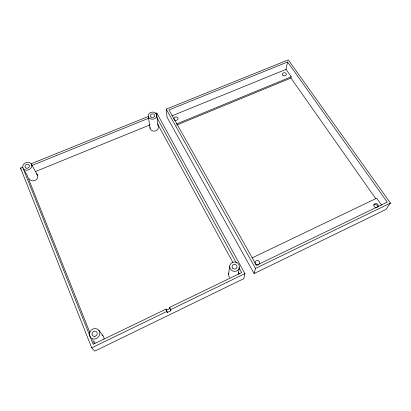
<?xml version="1.0" encoding="UTF-8"?>
<svg xmlns="http://www.w3.org/2000/svg" width="411" height="411" viewBox="0 0 411 411"><rect width="100%" height="100%" fill="white"/><g stroke="black" fill="none" stroke-linecap="round" stroke-linejoin="round"><path stroke-width="0.62" d="M228.578 274.199L229.662 266.379M238.159 274.163L239.284 268.193A4.937 4.691 15.6 0 0 233.469 262.084A4.937 4.691 15.6 0 0 230.982 269.822A4.937 4.691 15.6 0 0 239.284 268.193M375.721 198.636L290.937 78.028L291.219 76.8L286.005 69.397L287.577 61.974L169.013 109.932L256.433 265.331L387.244 202.135L287.577 61.974M155.579 113.528L156.771 113.051L244.93 273.644L243.815 278.663L94.72 351.133L91.699 347.84L20.55 168.048L22.929 167.087M254.096 273.556L255.478 268.424L166.239 109.146L288.296 59.867L390.45 203.075L385.852 209.523L254.096 273.556L167.03 117.171L166.239 109.146M90.009 332.915L26.982 174.988L23.365 168.931L93.174 344.32L165.931 309.164L167.22 312.509L170.873 310.737L169.604 307.392L241.653 272.585L238.878 267.515M166.188 310.295L169.83 308.533L169.604 307.392M255.478 268.424L390.45 203.075M91.699 347.84L166.974 311.394L165.931 309.164M170.652 309.611L244.93 273.644M252.226 257.856L376.707 198.205L381.619 205.187M176.555 123.963L291.219 76.8M176.653 125.088L290.937 78.028M172.014 115.83L286.005 69.397M35.305 171.598L150.061 124.852M31.678 165.571L148.592 118.276M31.257 163.727L148.443 116.411M98.84 330.295A5.466 5.009 -47.5 0 1 95.234 338.931A5.466 5.009 -47.5 0 1 89.855 332.109A5.466 5.009 -47.5 0 1 98.84 330.295L103.043 335.91M20.55 168.048L21.208 169.142M31.539 164.518A4.66 3.812 -22.2 0 1 26.304 170.216A4.66 3.812 -22.2 0 1 23.812 164.097A4.66 3.812 -22.2 0 1 31.539 164.518L37.596 175.322M156.945 117.649L236.412 263.009M157.516 123.875L232.806 262.28M238.318 272.406L239.233 274.096M169.83 308.533L170.873 310.737M92.629 339.471L94.294 343.642M166.974 311.394L167.22 312.509M148.248 116.339L150.066 128.314M156.771 113.051L156.925 114.273M156.73 114.941L158.261 126.948A4.156 3.494 -6.3 0 1 154.279 131.14A4.156 3.494 -6.3 0 1 150.041 127.405M229.816 277.507A4.747 4.536 17.2 0 1 228.788 273.032M102.134 335.042A5.245 4.819 -49.2 0 1 104.024 339.132M94.998 342.599A5.245 4.819 -49.2 0 1 94.366 341.495M36.343 173.832A4.495 3.72 -22.8 0 1 35.865 179.926A4.495 3.72 -22.8 0 1 29.284 178.723M376.82 207.519A2.317 1.942 26.4 0 1 373.83 205.233A2.317 1.942 26.4 0 1 376.866 203.764A2.317 1.942 26.4 0 1 377.781 207.052M258.519 264.771A2.363 2.214 21.6 0 1 257.949 264.961M257.343 264.997A2.363 2.214 21.6 0 1 255.092 262.244A2.363 2.214 21.6 0 1 258.231 260.723A2.363 2.214 21.6 0 1 259.398 264.006M373.758 204.95A2.307 1.937 26.5 0 1 376.425 204.791A2.307 1.937 26.5 0 1 377.658 207.113M94.936 336.342A2.733 2.502 -47.5 0 0 96.744 332.021A2.733 2.502 -47.5 0 0 92.254 332.92A2.733 2.502 -47.5 0 0 94.936 336.342M232.775 268.244A2.466 2.348 15.6 0 0 236.926 267.438A2.466 2.348 15.6 0 0 234.029 264.376A2.466 2.348 15.6 0 0 232.775 268.244M26.761 168.233A2.332 1.906 -22.2 0 0 29.381 165.392A2.332 1.906 -22.2 0 0 25.523 165.171A2.332 1.906 -22.2 0 0 26.761 168.233M149.979 118.64A4.305 3.576 -6.1 0 0 156.766 115.871A4.305 3.576 -6.1 0 0 150.729 112.444A4.305 3.576 -6.1 0 0 149.979 118.64M151.233 117.135A2.153 1.788 -6.1 0 0 154.628 115.758A2.153 1.788 -6.1 0 0 151.613 114.037A2.153 1.788 -6.1 0 0 151.233 117.135M174.829 120.053A2.055 1.721 -3.3 0 0 178.05 118.728A2.055 1.721 -3.3 0 0 175.132 117.078A2.055 1.721 -3.3 0 0 174.829 120.053M282.953 75.341A1.978 1.567 8.3 0 0 286.246 74.802A1.978 1.567 8.3 0 0 283.826 72.752A1.978 1.567 8.3 0 0 282.953 75.341"/></g></svg>
